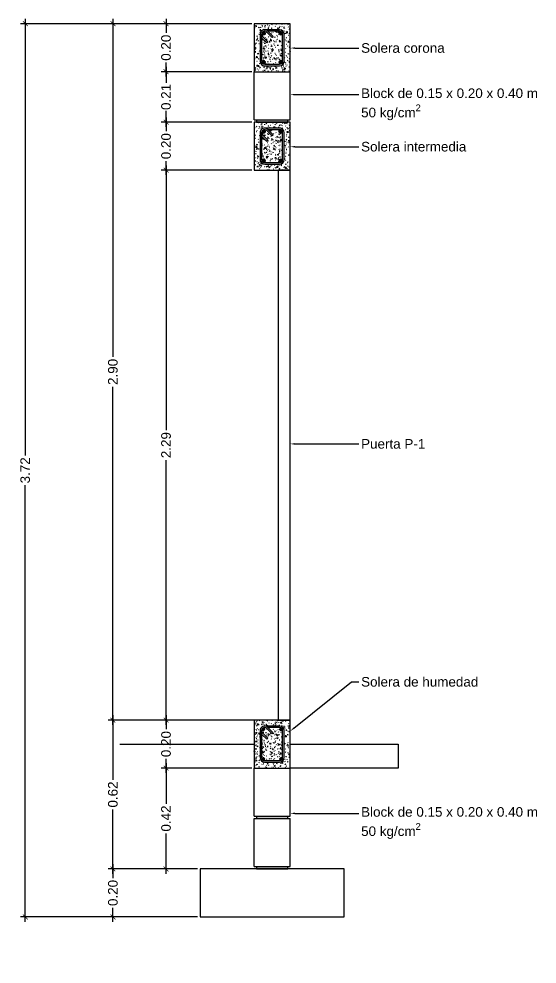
# Model space of a CAD drawing. Header units: metres. Extents: x 258817 to 259192, y 1878716 to 1878911.
# Drawn here: x 258912.446 to 258914.602, y 1878816.934 to 1878820.87 of the extents above; entities that cross this region are included whole.
import ezdxf
from ezdxf import colors
from ezdxf.entities.mleader import LeaderData, LeaderLine
from ezdxf.math import Vec2, Vec3

# ---------------------------------------------------------------- set-up
doc = ezdxf.new("R2010")
doc.units = ezdxf.units.M
doc.header["$MEASUREMENT"] = 0
doc.layers.add('0.1', color=1, linetype='Continuous', lineweight=9)
doc.layers.add('Vistas', color=7, linetype='Continuous')
doc.styles.get("Standard").update_dxf_attribs({"font": 'arial.ttf'})
doc.dimstyles.new('JPcotas20', dxfattribs={"dimtxt": 0.04, "dimasz": 0.02, "dimexe": 0.02, "dimexo": 0.01, "dimgap": 0.01, "dimtad": 0, "dimzin": 1, "dimdsep": 46, "dimtxsty": 'Standard', "dimblk": 'ARCHTICK', "dimcen": 2.5, "dimdle": 0.02, "dimclrd": 1, "dimclre": 1, "dimclrt": 2, "dimadec": 0, "dimazin": 0, "dimtfac": 1, "dimtmove": 1, "dimatfit": 2, "dimfxl": 1.25, "dimarcsym": 0})

# ---------------------------------------------------------------- blocks, each defined once
blk = doc.blocks.new('Solera Intermedia')
at = {"layer": 'Vistas'}
h = blk.add_hatch(dxfattribs=at)
h.set_pattern_fill('FP_1', color=256, scale=0.001, style=0, pattern_type=2)
h.set_pattern_definition([(49.99999999999999, (-27.03235714041512, 14.39042432792485), (0.03643649882390161, -0.003187713201625367), [0.00381, -0.04191]), (355, (-27.03235714041512, 14.39042432792485), (-0.007048450637260457, 0.03821172008185581), [0.003048, -0.033528]), (100.451, (-27.02932114040595, 14.39015832799487), (0.02938857289101913, 0.03502294419989923), [0.003238, -0.035618]), (46.184, (-27.03235714041512, 14.40058432798833), (0.05421605576489392, -0.008408366208599218), [0.005715, -0.062865]), (96.63599999999998, (-27.02783914041356, 14.39988332777284), (0.04748050142084204, 0.04948544265564791), [0.004856999999999998, -0.05342699999999998]), (351.184, (-27.03235714041512, 14.40058432798833), (0.04748105749519273, 0.04948459764551189), [0.004572000000000001, -0.050292]), (21, (-27.02727714041248, 14.39804432797246), (0.03032264590381153, -0.02045280194477181), [0.00381, -0.04191]), (326, (-27.02727714041248, 14.39804432797246), (0.01236069566969662, 0.0368378801040606), [0.003048, -0.033528]), (71.45100000000001, (-27.02475014040829, 14.39634032780305), (0.04268328529264974, 0.01638389433639848), [0.003238, -0.035618]), (37.50000000000001, (-27.03235714041512, 14.39042432792485), (0.0006180667407672544, 0.01691081956925676), [0.001676, -0.031445, 0.001676, -0.03236, -0.033655]), (37.50000000000001, (-27.03235714041512, 14.39042432792485), (0.0006180667407672544, 0.01691081956925676), [-0.06715800000000001, 0.001676, -0.031979]), (7.499999999999999, (-27.03235714041512, 14.39042432792485), (0.01336413812266817, 0.02003577892766457), [0.001676, -0.017729, 0.001676, -0.03068300000000001, -0.012827]), (7.499999999999999, (-27.03235714041512, 14.39042432792485), (0.01336413812266817, 0.02003577892766457), [-0.051765, 0.001676, -0.011151]), (327.5, (-27.04368614041596, 14.39042432792485), (0.02711815875975743, -0.001146058672403351), [0.001676, -0.011024, 0.001676, -0.037948, -0.05257800000000001]), (327.5, (-27.04368614041596, 14.39042432792485), (0.02711815875975743, -0.001146058672403351), [-0.052324, 0.001676, -0.050902]), (317.5, (-27.04876614041859, 14.39042432792485), (0.0296257896324425, 0.005085069680374332), [0.001676, -0.014834, 0.001676, -0.024638, -0.037338]), (317.5, (-27.04876614041859, 14.39042432792485), (0.0296257896324425, 0.005085069680374332), [-0.042824, 0.001676, -0.035662])])
h.paths.add_polyline_path([(-0.07500000001164153, 0), (0.07500000001164153, 0), (0.07500000001164153, 0.1999999999534339), (-0.07500000001164153, 0.1999999999534339), (-0.07500000001164153, 0.03911949717439711)])
h.paths.add_polyline_path([(-0.02196974388789386, 0.02499999990686774), (-0.0309500000148546, 0.02499999990686774), (-0.03588050280814059, 0.0256491128820926), (-0.04047500001615845, 0.02755221608094871), (-0.04442038419074379, 0.03057961585000157), (-0.04744778393069282, 0.03452500002458692), (-0.04935088698402978, 0.03911949717439711), (-0.04999999998835847, 0.04404999990947545), (-0.04999999998835847, 0.1559500000439584), (-0.04935088698402978, 0.1608805027790368), (-0.04744778393069282, 0.165474999928847), (-0.04442038419074379, 0.1694203841034323), (-0.04047500001615845, 0.1724477838724852), (-0.03588050280814059, 0.1743508868385106), (-0.0309500000148546, 0.1750000000465661), (0.03094999998575076, 0.1750000000465661), (0.03588050280814059, 0.1743508868385106), (0.04047499998705462, 0.1724477838724852), (0.04442038419074379, 0.1694203841034323), (0.04744778393069282, 0.165474999928847), (0.04935088698402978, 0.1608805027790368), (0.04999999998835847, 0.1559500000439584), (0.04999999998835847, 0.04404999990947545), (0.04935088698402978, 0.03911949717439711), (0.04744778393069282, 0.03452500002458692), (0.04442038419074379, 0.03057961585000157), (0.04047499998705462, 0.02755221608094871), (0.03588050280814059, 0.0256491128820926), (0.03094999998575076, 0.02499999990686774), (0.004971024492988363, 0.02499999990686774)])
h.paths.add_polyline_path([(-0.01747961580986157, 0.03135000006295741), (0.03094999998575076, 0.03135000006295741), (0.03423700187704526, 0.03178274189122021), (0.03729999999632128, 0.03305147727951407), (0.0399302561127115, 0.0350697438698262), (0.04194852261571214, 0.03769999998621643), (0.043217258004006, 0.0407629981637001), (0.04365000000689179, 0.04404999990947545), (0.04365000000689179, 0.1559500000439584), (0.043217258004006, 0.1592370017897338), (0.04194852261571214, 0.1622999999672174), (0.0399302561127115, 0.1649302560836077), (0.03729999999632128, 0.1669485226739198), (0.03423700187704526, 0.1682172580622137), (0.03094999998575076, 0.1686499998904765), (-0.01670923162600957, 0.1686499998904765), (0.004971024492988363, 0.1469697437714785), (0.0004808964149560779, 0.1424796157516539), (-0.02196974388789386, 0.1649302560836077), (-0.02460000000428408, 0.1669485226739198), (-0.0276629981235601, 0.1682172580622137), (-0.0309500000148546, 0.1686499998904765), (-0.03423700187704526, 0.1682172580622137), (-0.03729999999632128, 0.1669485226739198), (-0.0399302561127115, 0.1649302560836077), (-0.04194852261571214, 0.1622999999672174), (-0.043217258004006, 0.1592370017897338), (-0.04365000000689179, 0.1559500000439584), (-0.043217258004006, 0.1526629980653524), (-0.04194852261571214, 0.1495999998878688), (-0.0399302561127115, 0.1469697437714785), (-0.01747961580986157, 0.1245191034395248), (-0.02196974388789386, 0.1200289754197001), (-0.04365000000689179, 0.1417092315386981), (-0.04365000000689179, 0.04404999990947545), (-0.043217258004006, 0.0407629981637001), (-0.04194852261571214, 0.03769999998621643), (-0.0399302561127115, 0.0350697438698262), (-0.03729999999632128, 0.03305147727951407), (-0.03423700187704526, 0.03178274189122021), (-0.0309500000148546, 0.03135000006295741), (-0.02196974388789386, 0.03135000006295741)])
h = blk.add_hatch(color=256, dxfattribs=at)
edge = h.paths.add_edge_path()
edge.add_arc((-0.03656266006873921, 0.1615626600105315), 0.004762499999998909, 0, 360)
for points in [[(-0.03656266006873921, 0.156800159951672), (-0.03398785818717442, 0.1575561901554465), (-0.03223053770489059, 0.1595842461101711), (-0.03184863546630368, 0.1622404344379902), (-0.03296340274391696, 0.164681434398517), (-0.03522090878686868, 0.1661322452127934), (-0.03790441137971357, 0.1661322452127934), (-0.04016191742266528, 0.164681434398517), (-0.04127668470027857, 0.1622404344379902), (-0.04089478246169165, 0.1595842461101711), (-0.03913746197940782, 0.1575561901554465)], [(0.03724043449619785, 0.1568486355245113), (0.03968143431120552, 0.1579634028021246), (0.0411322453583125, 0.1602209086995572), (0.0411322453583125, 0.1629044113215059), (0.03968143431120552, 0.1651619174517691), (0.03724043449619785, 0.1662766847293824), (0.03458424608106725, 0.165894782403484), (0.0325561901263427, 0.1641374619212002), (0.03180016006808728, 0.1615626600105315), (0.0325561901263427, 0.1589878580998629), (0.03458424608106725, 0.1572305376175791)], [(-0.03656266006873921, 0.03367483988404274), (-0.03398785818717442, 0.03443086985498667), (-0.03223053770489059, 0.03645892580971122), (-0.03184863546630368, 0.03911511437036097), (-0.03296340274391696, 0.04155611409805715), (-0.03522090878686868, 0.04300692514516413), (-0.03790441137971357, 0.04300692514516413), (-0.04016191742266528, 0.04155611409805715), (-0.04127668470027857, 0.03911511437036097), (-0.04089478246169165, 0.03645892580971122), (-0.03913746197940782, 0.03443086985498667)], [(0.03588488567038439, 0.03372331522405148), (0.03854107408551499, 0.03410521754994988), (0.04056913001113571, 0.03586253803223372), (0.04132516006939113, 0.03843733994290233), (0.04056913001113571, 0.04101214185357094), (0.03854107408551499, 0.04276946233585477), (0.03588488567038439, 0.04315136442892253), (0.03344388582627289, 0.04203659715130925), (0.03199307477916591, 0.03977909125387669), (0.03199307477916591, 0.03709558863192797), (0.03344388582627289, 0.03483808250166476)]]:
    blk.add_hatch(color=256, dxfattribs=at).paths.add_polyline_path(points)
h = blk.add_hatch(color=256, dxfattribs=at)
edge = h.paths.add_edge_path()
edge.add_arc((0.03656266006873921, 0.1615626600105315), 0.004762500000000728, 0, 360)
h = blk.add_hatch(color=256, dxfattribs=at)
edge = h.paths.add_edge_path()
edge.add_arc((-0.03656266006873921, 0.03843733994290233), 0.004762499999998909, 0, 360)
h = blk.add_hatch(color=256, dxfattribs=at)
edge = h.paths.add_edge_path()
edge.add_arc((0.03656266006873921, 0.03843733994290233), 0.004762499999998909, 0, 360)
for p, q in [((0.07500000001164153, 0.1999999999534339), (-0.07500000001164153, 0.1999999999534339)), ((-0.07500000001164153, 0.1999999999534339), (-0.07500000001164153, 0)), ((0.07500000001164153, 0), (0.07500000001164153, 0.1999999999534339)), ((-0.04016191742266528, 0.164681434398517), (-0.04127668470027857, 0.1622404344379902)), ((-0.04127668470027857, 0.1622404344379902), (-0.04089478246169165, 0.1595842461101711)), ((-0.04089478246169165, 0.1595842461101711), (-0.03913746197940782, 0.1575561901554465)), ((-0.03790441137971357, 0.1661322452127934), (-0.04016191742266528, 0.164681434398517)), ((-0.03913746197940782, 0.1575561901554465), (-0.03656266006873921, 0.156800159951672)), ((-0.03522090878686868, 0.1661322452127934), (-0.03790441137971357, 0.1661322452127934)), ((-0.03656266006873921, 0.156800159951672), (-0.03398785818717442, 0.1575561901554465)), ((-0.03296340274391696, 0.164681434398517), (-0.03522090878686868, 0.1661322452127934)), ((-0.03398785818717442, 0.1575561901554465), (-0.03223053770489059, 0.1595842461101711)), ((-0.03184863546630368, 0.1622404344379902), (-0.03296340274391696, 0.164681434398517)), ((-0.03223053770489059, 0.1595842461101711), (-0.03184863546630368, 0.1622404344379902)), ((0.03094999998575076, 0.1750000000465661), (-0.0309500000148546, 0.1750000000465661)), ((0.0004808964149560779, 0.1424796157516539), (-0.02196974388789386, 0.1649302560836077)), ((0.004971024492988363, 0.1469697437714785), (-0.01747961580986157, 0.1694203841034323)), ((0.03094999998575076, 0.1686499998904765), (-0.01670923162600957, 0.1686499998904765)), ((0.0325561901263427, 0.1641374619212002), (0.03180016006808728, 0.1615626600105315)), ((0.03180016006808728, 0.1615626600105315), (0.0325561901263427, 0.1589878580998629)), ((0.03458424608106725, 0.165894782403484), (0.0325561901263427, 0.1641374619212002)), ((0.0325561901263427, 0.1589878580998629), (0.03458424608106725, 0.1572305376175791)), ((0.03724043449619785, 0.1662766847293824), (0.03458424608106725, 0.165894782403484)), ((0.03968143431120552, 0.1651619174517691), (0.03724043449619785, 0.1662766847293824)), ((0.03724043449619785, 0.1568486355245113), (0.03968143431120552, 0.1579634028021246)), ((0.0411322453583125, 0.1629044113215059), (0.03968143431120552, 0.1651619174517691)), ((0.03968143431120552, 0.1579634028021246), (0.0411322453583125, 0.1602209086995572)), ((0.0411322453583125, 0.1602209086995572), (0.0411322453583125, 0.1629044113215059)), ((-0.04999999998835847, 0.1559500000439584), (-0.04999999998835847, 0.04404999990947545)), ((-0.04365000000689179, 0.1559500000439584), (-0.04365000000689179, 0.04404999990947545)), ((-0.04365000000689179, 0.1417092315386981), (-0.02196974388789386, 0.1200289754197001)), ((-0.0399302561127115, 0.1469697437714785), (-0.01747961580986157, 0.1245191034395248)), ((-0.02196974388789386, 0.1200289754197001), (-0.01747961580986157, 0.1245191034395248)), ((0.004971024492988363, 0.1469697437714785), (0.0004808964149560779, 0.1424796157516539)), ((0.03458424608106725, 0.1572305376175791), (0.03724043449619785, 0.1568486355245113)), ((0.04365000000689179, 0.04404999990947545), (0.04365000000689179, 0.1559500000439584)), ((0.04999999998835847, 0.04404999990947545), (0.04999999998835847, 0.1559500000439584)), ((-0.04016191742266528, 0.04155611409805715), (-0.04127668470027857, 0.03911511437036097)), ((-0.03790441137971357, 0.04300692514516413), (-0.04016191742266528, 0.04155611409805715)), ((-0.03522090878686868, 0.04300692514516413), (-0.03790441137971357, 0.04300692514516413)), ((-0.03296340274391696, 0.04155611409805715), (-0.03522090878686868, 0.04300692514516413)), ((-0.03184863546630368, 0.03911511437036097), (-0.03296340274391696, 0.04155611409805715)), ((0.03344388582627289, 0.04203659715130925), (0.03199307477916591, 0.03977909125387669)), ((0.03199307477916591, 0.03977909125387669), (0.03199307477916591, 0.03709558863192797)), ((0.03588488567038439, 0.04315136442892253), (0.03344388582627289, 0.04203659715130925)), ((0.03854107408551499, 0.04276946233585477), (0.03588488567038439, 0.04315136442892253)), ((0.04056913001113571, 0.04101214185357094), (0.03854107408551499, 0.04276946233585477)), ((0.04132516006939113, 0.03843733994290233), (0.04056913001113571, 0.04101214185357094)), ((-0.07500000001164153, 0), (0.07500000001164153, 0)), ((-0.04127668470027857, 0.03911511437036097), (-0.04089478246169165, 0.03645892580971122)), ((-0.04089478246169165, 0.03645892580971122), (-0.03913746197940782, 0.03443086985498667)), ((-0.03913746197940782, 0.03443086985498667), (-0.03656266006873921, 0.03367483988404274)), ((-0.03656266006873921, 0.03367483988404274), (-0.03398785818717442, 0.03443086985498667)), ((-0.03398785818717442, 0.03443086985498667), (-0.03223053770489059, 0.03645892580971122)), ((-0.03223053770489059, 0.03645892580971122), (-0.03184863546630368, 0.03911511437036097)), ((-0.0309500000148546, 0.03135000006295741), (0.03094999998575076, 0.03135000006295741)), ((-0.0309500000148546, 0.02499999990686774), (0.03094999998575076, 0.02499999990686774)), ((0.03199307477916591, 0.03709558863192797), (0.03344388582627289, 0.03483808250166476)), ((0.03344388582627289, 0.03483808250166476), (0.03588488567038439, 0.03372331522405148)), ((0.03588488567038439, 0.03372331522405148), (0.03854107408551499, 0.03410521754994988)), ((0.03854107408551499, 0.03410521754994988), (0.04056913001113571, 0.03586253803223372)), ((0.04056913001113571, 0.03586253803223372), (0.04132516006939113, 0.03843733994290233))]:
    blk.add_line(p, q, dxfattribs=at)
for centre, radius in [((-0.03656266006873921, 0.1615626600105315), 0.004762499999998909), ((0.03656266006873921, 0.1615626600105315), 0.004762500000000728), ((-0.03656266006873921, 0.03843733994290233), 0.004762499999998909), ((0.03656266006873921, 0.03843733994290233), 0.004762499999998909)]:
    blk.add_circle(centre, radius, dxfattribs=at)
for centre, radius, start, end in [((-0.0309500000148546, 0.1559500000439584), 0.01904999999999974, 44.99999528352232, 180), ((-0.0309500000148546, 0.1559500000439584), 0.01269999999999854, 44.99999528352232, 180), ((0.03094999998575076, 0.1559500000439584), 0.01904999999999927, 0, 90), ((0.03094999998575076, 0.1559500000439584), 0.01270000000000437, 0, 90), ((-0.0309500000148546, 0.1559500000439584), 0.01270000000000073, 180, 224.9999952835223), ((-0.0309500000148546, 0.04404999990947545), 0.01905000000000109, 180, 270), ((-0.0309500000148546, 0.04404999990947545), 0.012699999999998, 180, 270), ((0.03094999998575076, 0.04404999990947545), 0.01269999999999618, 270, 0), ((0.03094999998575076, 0.04404999990947545), 0.01904999999999927, 270, 0)]:
    blk.add_arc(centre, radius, start, end, dxfattribs=at)
blk = doc.blocks.new('Solera corona')
at = {"layer": 'Vistas'}
h = blk.add_hatch(dxfattribs=at)
h.set_pattern_fill('FP_1', color=256, scale=0.001, style=0, pattern_type=2)
h.set_pattern_definition([(49.99999999999999, (-27.49235714042152, 14.39042432792485), (0.03643649882390161, -0.003187713201625367), [0.00381, -0.04191]), (355, (-27.49235714042152, 14.39042432792485), (-0.007048450637260457, 0.03821172008185581), [0.003048, -0.033528]), (100.451, (-27.48932114041236, 14.39015832799487), (0.02938857289101913, 0.03502294419989923), [0.003238, -0.035618]), (46.184, (-27.49235714042152, 14.40058432798833), (0.05421605576489392, -0.008408366208599218), [0.005715, -0.062865]), (96.63599999999998, (-27.48783914041996, 14.39988332777284), (0.04748050142084204, 0.04948544265564791), [0.004856999999999996, -0.05342699999999997]), (351.184, (-27.49235714042152, 14.40058432798833), (0.04748105749519273, 0.04948459764551189), [0.004572000000000001, -0.050292]), (21, (-27.48727714041888, 14.39804432797246), (0.03032264590381153, -0.02045280194477181), [0.00381, -0.04191]), (326, (-27.48727714041888, 14.39804432797246), (0.01236069566969662, 0.0368378801040606), [0.003048, -0.033528]), (71.45100000000001, (-27.48475014041469, 14.39634032780305), (0.04268328529264974, 0.01638389433639848), [0.003238, -0.035618]), (37.50000000000001, (-27.49235714042152, 14.39042432792485), (0.0006180667407672544, 0.01691081956925676), [0.001676, -0.031445, 0.001676, -0.03236, -0.033655]), (37.50000000000001, (-27.49235714042152, 14.39042432792485), (0.0006180667407672544, 0.01691081956925676), [-0.06715800000000001, 0.001676, -0.031979]), (7.499999999999999, (-27.49235714042152, 14.39042432792485), (0.01336413812266817, 0.02003577892766457), [0.001676, -0.017729, 0.001676, -0.03068300000000001, -0.012827]), (7.499999999999999, (-27.49235714042152, 14.39042432792485), (0.01336413812266817, 0.02003577892766457), [-0.051765, 0.001676, -0.011151]), (327.5, (-27.50368614042236, 14.39042432792485), (0.02711815875975743, -0.001146058672403351), [0.001676, -0.011024, 0.001676, -0.037948, -0.05257800000000001]), (327.5, (-27.50368614042236, 14.39042432792485), (0.02711815875975743, -0.001146058672403351), [-0.052324, 0.001676, -0.050902]), (317.5, (-27.508766140425, 14.39042432792485), (0.0296257896324425, 0.005085069680374332), [0.001676, -0.014834, 0.001676, -0.024638, -0.037338]), (317.5, (-27.508766140425, 14.39042432792485), (0.0296257896324425, 0.005085069680374332), [-0.042824, 0.001676, -0.035662])])
h.paths.add_polyline_path([(-0.07499999999708962, 0), (0.07499999999708962, 0), (0.07499999999708962, 0.1999999999534339), (-0.07499999999708962, 0.1999999999534339), (-0.07499999999708962, 0.03911949717439711)])
h.paths.add_polyline_path([(0.03095000000030268, 0.02499999990686774), (-0.03095000000030268, 0.02499999990686774), (-0.03588050282269251, 0.0256491128820926), (-0.04047500000160653, 0.02755221608094871), (-0.04442038417619187, 0.03057961585000157), (-0.04744778394524474, 0.03452500002458692), (-0.0493508869985817, 0.03911949717439711), (-0.05000000000291038, 0.04404999990947545), (-0.05000000000291038, 0.1559500000439584), (-0.0493508869985817, 0.1608805027790368), (-0.04744778394524474, 0.165474999928847), (-0.04442038417619187, 0.1694203841034323), (-0.04047500000160653, 0.1724477838724852), (-0.03588050282269251, 0.1743508868385106), (-0.03095000000030268, 0.1750000000465661), (0.03095000000030268, 0.1750000000465661), (0.03588050279358868, 0.1743508868385106), (0.04047500000160653, 0.1724477838724852), (0.04442038417619187, 0.1694203841034323), (0.04744778394524474, 0.165474999928847), (0.04935088696947787, 0.1608805027790368), (0.05000000000291038, 0.1559500000439584), (0.05000000000291038, 0.04404999990947545), (0.04935088696947787, 0.03911949717439711), (0.04744778394524474, 0.03452500002458692), (0.04442038417619187, 0.03057961585000157), (0.04047500000160653, 0.02755221608094871), (0.03588050279358868, 0.0256491128820926), (0.03423700186249334, 0.02543274196796119)])
h.paths.add_polyline_path([(0.009572017312166281, 0.03135000006295741), (0.03095000000030268, 0.03135000006295741), (0.03423700186249334, 0.03178274189122021), (0.03729999998176936, 0.03305147727951407), (0.03993025609815959, 0.0350697438698262), (0.04194852263026405, 0.03769999998621643), (0.04321725798945408, 0.0407629981637001), (0.04364999999233987, 0.04404999990947545), (0.04364999999233987, 0.1559500000439584), (0.04321725798945408, 0.1592370017897338), (0.04194852263026405, 0.1622999999672174), (0.03993025609815959, 0.1649302560836077), (0.03729999998176936, 0.1669485226739198), (0.03423700186249334, 0.1682172580622137), (0.03095000000030268, 0.1686499998904765), (-0.01670923164056148, 0.1686499998904765), (0.004971024478436448, 0.1469697437714785), (0.0004808964295079932, 0.1424796157516539), (-0.02196974387334194, 0.1649302560836077), (-0.024600000018836, 0.1669485226739198), (-0.02766299813811202, 0.1682172580622137), (-0.03095000000030268, 0.1686499998904765), (-0.03423700189159717, 0.1682172580622137), (-0.03730000001087319, 0.1669485226739198), (-0.03993025612726342, 0.1649302560836077), (-0.04194852263026405, 0.1622999999672174), (-0.04321725798945408, 0.1592370017897338), (-0.0436500000214437, 0.1559500000439584), (-0.04321725798945408, 0.1526629980653524), (-0.04194852263026405, 0.1495999998878688), (-0.03993025612726342, 0.1469697437714785), (-0.01747961582441349, 0.1245191034395248), (-0.02196974387334194, 0.1200289754197001), (-0.0436500000214437, 0.1417092315386981), (-0.0436500000214437, 0.04404999990947545), (-0.04321725798945408, 0.0407629981637001), (-0.04194852263026405, 0.03769999998621643), (-0.03993025612726342, 0.0350697438698262), (-0.03730000001087319, 0.03305147727951407), (-0.03423700189159717, 0.03178274189122021), (-0.03095000000030268, 0.03135000006295741), (0.004971024478436448, 0.03135000006295741)])
h = blk.add_hatch(color=256, dxfattribs=at)
edge = h.paths.add_edge_path()
edge.add_arc((-0.03544012807833496, 0.160440128063783), 0.006350000000000364, 0, 360)
for points in [[(-0.03544012807833496, 0.154090128140524), (-0.03226512805849779, 0.154940866632387), (-0.02994086676335428, 0.1572651281021535), (-0.02909012806776445, 0.160440128063783), (-0.02994086676335428, 0.1636151280254126), (-0.03226512805849779, 0.1659393892623484), (-0.03544012807833496, 0.1667901279870421), (-0.03861512806906831, 0.1659393892623484), (-0.04093938939331565, 0.1636151280254126), (-0.04179012805980165, 0.160440128063783), (-0.04093938939331565, 0.1572651281021535), (-0.03861512806906831, 0.154940866632387)], [(0.03544012804923113, 0.154090128140524), (0.03861512803996447, 0.154940866632387), (0.04093938936421182, 0.1572651281021535), (0.04179012805980165, 0.160440128063783), (0.04093938936421182, 0.1636151280254126), (0.03861512803996447, 0.1659393892623484), (0.03544012804923113, 0.1667901279870421), (0.03226512805849779, 0.1659393892623484), (0.02994086673425045, 0.1636151280254126), (0.02909012803866062, 0.160440128063783), (0.02994086673425045, 0.1572651281021535), (0.03226512805849779, 0.154940866632387)], [(-0.03544012807833496, 0.0332098719663918), (-0.03226512805849779, 0.03406061069108546), (-0.02994086676335428, 0.03638487192802131), (-0.02909012806776445, 0.03955987188965082), (-0.02994086676335428, 0.04273487185128033), (-0.03226512805849779, 0.04505913332104683), (-0.03544012807833496, 0.04590987181290984), (-0.03861512806906831, 0.04505913332104683), (-0.04093938939331565, 0.04273487185128033), (-0.04179012805980165, 0.03955987188965082), (-0.04093938939331565, 0.03638487192802131), (-0.03861512806906831, 0.03406061069108546)], [(0.03544012804923113, 0.0332098719663918), (0.03861512803996447, 0.03406061069108546), (0.04093938936421182, 0.03638487192802131), (0.04179012805980165, 0.03955987188965082), (0.04093938936421182, 0.04273487185128033), (0.03861512803996447, 0.04505913332104683), (0.03544012804923113, 0.04590987181290984), (0.03226512805849779, 0.04505913332104683), (0.02994086673425045, 0.04273487185128033), (0.02909012803866062, 0.03955987188965082), (0.02994086673425045, 0.03638487192802131), (0.03226512805849779, 0.03406061069108546)]]:
    blk.add_hatch(color=256, dxfattribs=at).paths.add_polyline_path(points)
h = blk.add_hatch(color=256, dxfattribs=at)
edge = h.paths.add_edge_path()
edge.add_arc((0.03544012804923113, 0.160440128063783), 0.006350000000000364, 0, 360)
h = blk.add_hatch(color=256, dxfattribs=at)
edge = h.paths.add_edge_path()
edge.add_arc((-0.03544012807833496, 0.03955987188965082), 0.006350000000000364, 0, 360)
h = blk.add_hatch(color=256, dxfattribs=at)
edge = h.paths.add_edge_path()
edge.add_arc((0.03544012804923113, 0.03955987188965082), 0.006350000000000364, 0, 360)
for p, q in [((0.07499999999708962, 0.1999999999534339), (-0.07499999999708962, 0.1999999999534339)), ((-0.07499999999708962, 0.1999999999534339), (-0.07499999999708962, 0)), ((0.07499999999708962, 0), (0.07499999999708962, 0.1999999999534339)), ((-0.04093938939331565, 0.1636151280254126), (-0.04179012805980165, 0.160440128063783)), ((-0.04179012805980165, 0.160440128063783), (-0.04093938939331565, 0.1572651281021535)), ((-0.03861512806906831, 0.1659393892623484), (-0.04093938939331565, 0.1636151280254126)), ((-0.03544012807833496, 0.1667901279870421), (-0.03861512806906831, 0.1659393892623484)), ((-0.03226512805849779, 0.1659393892623484), (-0.03544012807833496, 0.1667901279870421)), ((-0.02994086676335428, 0.1636151280254126), (-0.03226512805849779, 0.1659393892623484)), ((0.03095000000030268, 0.1750000000465661), (-0.03095000000030268, 0.1750000000465661)), ((-0.02909012806776445, 0.160440128063783), (-0.02994086676335428, 0.1636151280254126)), ((-0.02994086676335428, 0.1572651281021535), (-0.02909012806776445, 0.160440128063783)), ((0.0004808964295079932, 0.1424796157516539), (-0.02196974387334194, 0.1649302560836077)), ((0.004971024478436448, 0.1469697437714785), (-0.01747961582441349, 0.1694203841034323)), ((0.03095000000030268, 0.1686499998904765), (-0.01670923164056148, 0.1686499998904765)), ((0.02994086673425045, 0.1636151280254126), (0.02909012803866062, 0.160440128063783)), ((0.02909012803866062, 0.160440128063783), (0.02994086673425045, 0.1572651281021535)), ((0.03226512805849779, 0.1659393892623484), (0.02994086673425045, 0.1636151280254126)), ((0.03544012804923113, 0.1667901279870421), (0.03226512805849779, 0.1659393892623484)), ((0.03861512803996447, 0.1659393892623484), (0.03544012804923113, 0.1667901279870421)), ((0.04093938936421182, 0.1636151280254126), (0.03861512803996447, 0.1659393892623484)), ((0.04179012805980165, 0.160440128063783), (0.04093938936421182, 0.1636151280254126)), ((0.04093938936421182, 0.1572651281021535), (0.04179012805980165, 0.160440128063783)), ((-0.05000000000291038, 0.1559500000439584), (-0.05000000000291038, 0.04404999990947545)), ((-0.0436500000214437, 0.1559500000439584), (-0.0436500000214437, 0.04404999990947545)), ((-0.0436500000214437, 0.1417092315386981), (-0.02196974387334194, 0.1200289754197001)), ((-0.04093938939331565, 0.1572651281021535), (-0.03861512806906831, 0.154940866632387)), ((-0.03993025612726342, 0.1469697437714785), (-0.01747961582441349, 0.1245191034395248)), ((-0.03861512806906831, 0.154940866632387), (-0.03544012807833496, 0.154090128140524)), ((-0.03544012807833496, 0.154090128140524), (-0.03226512805849779, 0.154940866632387)), ((-0.03226512805849779, 0.154940866632387), (-0.02994086676335428, 0.1572651281021535)), ((-0.02196974387334194, 0.1200289754197001), (-0.01747961582441349, 0.1245191034395248)), ((0.004971024478436448, 0.1469697437714785), (0.0004808964295079932, 0.1424796157516539)), ((0.02994086673425045, 0.1572651281021535), (0.03226512805849779, 0.154940866632387)), ((0.03226512805849779, 0.154940866632387), (0.03544012804923113, 0.154090128140524)), ((0.03544012804923113, 0.154090128140524), (0.03861512803996447, 0.154940866632387)), ((0.03861512803996447, 0.154940866632387), (0.04093938936421182, 0.1572651281021535)), ((0.04364999999233987, 0.04404999990947545), (0.04364999999233987, 0.1559500000439584)), ((0.05000000000291038, 0.04404999990947545), (0.05000000000291038, 0.1559500000439584)), ((-0.04093938939331565, 0.04273487185128033), (-0.04179012805980165, 0.03955987188965082)), ((-0.04179012805980165, 0.03955987188965082), (-0.04093938939331565, 0.03638487192802131)), ((-0.03861512806906831, 0.04505913332104683), (-0.04093938939331565, 0.04273487185128033)), ((-0.03544012807833496, 0.04590987181290984), (-0.03861512806906831, 0.04505913332104683)), ((-0.03226512805849779, 0.04505913332104683), (-0.03544012807833496, 0.04590987181290984)), ((-0.02994086676335428, 0.04273487185128033), (-0.03226512805849779, 0.04505913332104683)), ((-0.02909012806776445, 0.03955987188965082), (-0.02994086676335428, 0.04273487185128033)), ((-0.02994086676335428, 0.03638487192802131), (-0.02909012806776445, 0.03955987188965082)), ((0.02994086673425045, 0.04273487185128033), (0.02909012803866062, 0.03955987188965082)), ((0.02909012803866062, 0.03955987188965082), (0.02994086673425045, 0.03638487192802131)), ((0.03226512805849779, 0.04505913332104683), (0.02994086673425045, 0.04273487185128033)), ((0.03544012804923113, 0.04590987181290984), (0.03226512805849779, 0.04505913332104683)), ((0.03861512803996447, 0.04505913332104683), (0.03544012804923113, 0.04590987181290984)), ((0.04093938936421182, 0.04273487185128033), (0.03861512803996447, 0.04505913332104683)), ((0.04179012805980165, 0.03955987188965082), (0.04093938936421182, 0.04273487185128033)), ((0.04093938936421182, 0.03638487192802131), (0.04179012805980165, 0.03955987188965082)), ((-0.07499999999708962, 0), (0.07499999999708962, 0)), ((-0.04093938939331565, 0.03638487192802131), (-0.03861512806906831, 0.03406061069108546)), ((-0.03861512806906831, 0.03406061069108546), (-0.03544012807833496, 0.0332098719663918)), ((-0.03544012807833496, 0.0332098719663918), (-0.03226512805849779, 0.03406061069108546)), ((-0.03226512805849779, 0.03406061069108546), (-0.02994086676335428, 0.03638487192802131)), ((-0.03095000000030268, 0.03135000006295741), (0.03095000000030268, 0.03135000006295741)), ((-0.03095000000030268, 0.02499999990686774), (0.03095000000030268, 0.02499999990686774)), ((0.02994086673425045, 0.03638487192802131), (0.03226512805849779, 0.03406061069108546)), ((0.03226512805849779, 0.03406061069108546), (0.03544012804923113, 0.0332098719663918)), ((0.03544012804923113, 0.0332098719663918), (0.03861512803996447, 0.03406061069108546)), ((0.03861512803996447, 0.03406061069108546), (0.04093938936421182, 0.03638487192802131))]:
    blk.add_line(p, q, dxfattribs=at)
for centre in [(-0.03544012807833496, 0.160440128063783), (0.03544012804923113, 0.160440128063783), (-0.03544012807833496, 0.03955987188965082), (0.03544012804923113, 0.03955987188965082)]:
    blk.add_circle(centre, 0.006350000000000364, dxfattribs=at)
for centre, radius, start, end in [((-0.03095000000030268, 0.1559500000439584), 0.01904999999999974, 44.99999528352232, 180), ((-0.03095000000030268, 0.1559500000439584), 0.01269999999999854, 44.99999528352232, 180), ((0.03095000000030268, 0.1559500000439584), 0.01905000000000109, 0, 90), ((0.03095000000030268, 0.1559500000439584), 0.01270000000000255, 0, 90), ((-0.03095000000030268, 0.1559500000439584), 0.01270000000000073, 180, 224.9999952835223), ((-0.03095000000030268, 0.04404999990947545), 0.01904999999999927, 180, 270), ((-0.03095000000030268, 0.04404999990947545), 0.01269999999999618, 180, 270), ((0.03095000000030268, 0.04404999990947545), 0.01269999999999618, 270, 0), ((0.03095000000030268, 0.04404999990947545), 0.01905000000000109, 270, 0)]:
    blk.add_arc(centre, radius, start, end, dxfattribs=at)
blk = doc.blocks.new('Bloque')
h = blk.add_hatch(color=256)
h.dxf.hatch_style = 1
h.paths.add_polyline_path([(-0.06500000000000128, 0.009999999999999787), (-0.06500000000000127, 8.673617379884035e-19), (0.06499999999999773, 0), (0.06499999999999773, 0.009999999999999787)])
for p, q in [((-0.07500000000000284, 0.009999999999999787), (-0.07500000000000284, 0.21)), ((-0.07500000000000284, 0.21), (0.07499999999999574, 0.21)), ((0.07499999999999929, 0.009999999999999787), (0.07499999999999574, 0.21)), ((-0.07500000000000284, 0.009999999999999787), (-0.06500000000000128, 0.009999999999999787)), ((-0.06500000000000128, 0.009999999999999787), (-0.06500000000000128, 0)), ((-0.06500000000000128, 0.009999999999999787), (0.06499999999999773, 0.009999999999999787)), ((-0.06500000000000128, 0), (0.06499999999999773, 0)), ((0.06499999999999773, 0), (0.06499999999999773, 0.009999999999999787)), ((0.06499999999999773, 0.009999999999999787), (0.07499999999999929, 0.009999999999999787))]:
    blk.add_line(p, q)
blk = doc.blocks.new('_ArchTick')
at = {"color": 0, "linetype": 'ByBlock', "const_width": 0.15}
blk.add_lwpolyline([(-0.5, -0.5), (0.5, 0.5)], dxfattribs=at)
blk = doc.blocks.new('*D639')
at = {"layer": 'Defpoints', "color": 0, "transparency": 16777216}
for p in [(258912.8368081617, 1878817.329971367), (258913.1995859516, 1878817.329971367), (258913.1995859516, 1878817.129971367)]:
    blk.add_point(p, dxfattribs=at)
at = {"layer": 'Vistas', "color": 1, "lineweight": -2, "transparency": 16777216}
for p, q in [((258912.8368081617, 1878817.349971368), (258912.8368081617, 1878817.291854041)), ((258913.1895859516, 1878817.329971367), (258912.8168081617, 1878817.329971367)), ((258912.8368081617, 1878817.109971367), (258912.8368081617, 1878817.168088693)), ((258913.1895859516, 1878817.129971367), (258912.8168081617, 1878817.129971367))]:
    blk.add_line(p, q, dxfattribs=at)
at = {"layer": 'Vistas', "color": 1, "lineweight": -2, "transparency": 16777216, "xscale": 0.02, "yscale": 0.02, "zscale": 0.02}
for p, rotation in [((258912.8368081617, 1878817.329971367), 90), ((258912.8368081617, 1878817.129971367), 270)]:
    blk.add_blockref('_ArchTick', p, dxfattribs=dict(at, rotation=rotation))
at = {"layer": 'Vistas', "color": 2, "transparency": 16777216, "insert": (258912.8368081622, 1878817.229971367), "char_height": 0.04, "attachment_point": 5, "rotation": 90}
blk.add_mtext('0.20', dxfattribs=at)
blk = doc.blocks.new('*D640')
at = {"layer": 'Defpoints', "color": 0, "transparency": 16777216}
for p in [(258912.4718766148, 1878820.849971368), (258913.4245859517, 1878820.849971368), (258913.1995859516, 1878817.129971367)]:
    blk.add_point(p, dxfattribs=at)
at = {"layer": 'Vistas', "color": 1, "lineweight": -2, "transparency": 16777216}
for p, q in [((258913.4145859517, 1878820.849971368), (258912.4518766148, 1878820.849971368)), ((258912.4718766148, 1878820.869971368), (258912.4718766148, 1878819.051703973)), ((258912.4718766148, 1878817.109971367), (258912.4718766148, 1878818.928238762)), ((258913.1895859516, 1878817.129971367), (258912.4518766148, 1878817.129971367))]:
    blk.add_line(p, q, dxfattribs=at)
at = {"layer": 'Vistas', "color": 1, "lineweight": -2, "transparency": 16777216, "xscale": 0.02, "yscale": 0.02, "zscale": 0.02}
for p, rotation in [((258912.4718766148, 1878820.849971368), 90), ((258912.4718766148, 1878817.129971367), 270)]:
    blk.add_blockref('_ArchTick', p, dxfattribs=dict(at, rotation=rotation))
at = {"layer": 'Vistas', "color": 2, "transparency": 16777216, "insert": (258912.4718766153, 1878818.989971367), "char_height": 0.04, "attachment_point": 5, "rotation": 90}
blk.add_mtext('3.72', dxfattribs=at)
blk = doc.blocks.new('*D664')
at = {"layer": 'Defpoints', "color": 0, "transparency": 16777216}
for p in [(258912.8368081617, 1878817.949971368), (258913.1995859516, 1878817.949971368), (258913.1995859516, 1878817.329971367)]:
    blk.add_point(p, dxfattribs=at)
at = {"layer": 'Vistas', "color": 1, "lineweight": -2, "transparency": 16777216}
for p, q in [((258913.1895859516, 1878817.949971368), (258912.8168081617, 1878817.949971368)), ((258912.8368081617, 1878817.969971368), (258912.8368081617, 1878817.701717616)), ((258912.8368081617, 1878817.309971367), (258912.8368081617, 1878817.578225119)), ((258913.1895859516, 1878817.329971367), (258912.8168081617, 1878817.329971367))]:
    blk.add_line(p, q, dxfattribs=at)
at = {"layer": 'Vistas', "color": 1, "lineweight": -2, "transparency": 16777216, "xscale": 0.02, "yscale": 0.02, "zscale": 0.02}
for p, rotation in [((258912.8368081617, 1878817.949971368), 90), ((258912.8368081617, 1878817.329971367), 270)]:
    blk.add_blockref('_ArchTick', p, dxfattribs=dict(at, rotation=rotation))
at = {"layer": 'Vistas', "color": 2, "transparency": 16777216, "insert": (258912.8368081622, 1878817.639971367), "char_height": 0.04, "attachment_point": 5, "rotation": 90}
blk.add_mtext('0.62', dxfattribs=at)
blk = doc.blocks.new('*D641')
at = {"layer": 'Defpoints', "color": 0, "transparency": 16777216}
for p in [(258912.8368081627, 1878820.849971367), (258913.4245859517, 1878820.849971367), (258913.1995859516, 1878817.949971368)]:
    blk.add_point(p, dxfattribs=at)
at = {"layer": 'Vistas', "color": 1, "lineweight": -2, "transparency": 16777216}
for p, q in [((258913.4145859517, 1878820.849971367), (258912.8168081627, 1878820.849971367)), ((258912.8368081627, 1878820.869971367), (258912.8368081627, 1878819.462195105)), ((258912.8368081627, 1878817.929971368), (258912.8368081627, 1878819.337747629)), ((258913.1895859516, 1878817.949971368), (258912.8168081627, 1878817.949971368))]:
    blk.add_line(p, q, dxfattribs=at)
at = {"layer": 'Vistas', "color": 1, "lineweight": -2, "transparency": 16777216, "xscale": 0.02, "yscale": 0.02, "zscale": 0.02}
for p, rotation in [((258912.8368081627, 1878820.849971367), 90), ((258912.8368081627, 1878817.949971368), 270)]:
    blk.add_blockref('_ArchTick', p, dxfattribs=dict(at, rotation=rotation))
at = {"layer": 'Vistas', "color": 2, "transparency": 16777216, "insert": (258912.8368081631, 1878819.399971367), "char_height": 0.04, "attachment_point": 5, "rotation": 90}
blk.add_mtext('2.90', dxfattribs=at)
blk = doc.blocks.new('*D665')
at = {"layer": 'Defpoints', "color": 0, "transparency": 16777216}
for p in [(258913.0580637715, 1878817.749971367), (258913.4245859516, 1878817.749971367), (258913.1995859516, 1878817.329971368)]:
    blk.add_point(p, dxfattribs=at)
at = {"layer": 'Vistas', "color": 1, "lineweight": -2, "transparency": 16777216}
for p, q in [((258913.4145859516, 1878817.749971367), (258913.0380637715, 1878817.749971367)), ((258913.0580637715, 1878817.769971367), (258913.0580637715, 1878817.601717616)), ((258913.0580637715, 1878817.309971368), (258913.0580637715, 1878817.47822512)), ((258913.1895859516, 1878817.329971368), (258913.0380637715, 1878817.329971368))]:
    blk.add_line(p, q, dxfattribs=at)
at = {"layer": 'Vistas', "color": 1, "lineweight": -2, "transparency": 16777216, "xscale": 0.02, "yscale": 0.02, "zscale": 0.02}
for p, rotation in [((258913.0580637715, 1878817.749971367), 90), ((258913.0580637715, 1878817.329971368), 270)]:
    blk.add_blockref('_ArchTick', p, dxfattribs=dict(at, rotation=rotation))
at = {"layer": 'Vistas', "color": 2, "transparency": 16777216, "insert": (258913.058063772, 1878817.539971367), "char_height": 0.04, "attachment_point": 5, "rotation": 90}
blk.add_mtext('0.42', dxfattribs=at)
blk = doc.blocks.new('*D666')
at = {"layer": 'Defpoints', "color": 0, "transparency": 16777216}
for p in [(258913.0580637718, 1878817.949971367), (258913.4245859516, 1878817.949971367), (258913.4245859516, 1878817.749971367)]:
    blk.add_point(p, dxfattribs=at)
at = {"layer": 'Vistas', "color": 1, "lineweight": -2, "transparency": 16777216}
for p, q in [((258913.4145859516, 1878817.949971367), (258913.0380637718, 1878817.949971367)), ((258913.0580637718, 1878817.969971367), (258913.0580637718, 1878817.911854042)), ((258913.0580637718, 1878817.729971367), (258913.0580637718, 1878817.788088694)), ((258913.4145859516, 1878817.749971367), (258913.0380637718, 1878817.749971367))]:
    blk.add_line(p, q, dxfattribs=at)
at = {"layer": 'Vistas', "color": 1, "lineweight": -2, "transparency": 16777216, "xscale": 0.02, "yscale": 0.02, "zscale": 0.02}
for p, rotation in [((258913.0580637718, 1878817.949971367), 90), ((258913.0580637718, 1878817.749971367), 270)]:
    blk.add_blockref('_ArchTick', p, dxfattribs=dict(at, rotation=rotation))
at = {"layer": 'Vistas', "color": 2, "transparency": 16777216, "insert": (258913.0580637722, 1878817.849971367), "char_height": 0.04, "attachment_point": 5, "rotation": 90}
blk.add_mtext('0.20', dxfattribs=at)
blk = doc.blocks.new('*D642')
at = {"layer": 'Defpoints', "color": 0, "transparency": 16777216}
for p in [(258913.0580637729, 1878820.239971367), (258913.4245859517, 1878820.239971367), (258913.4245859516, 1878817.949971368)]:
    blk.add_point(p, dxfattribs=at)
at = {"layer": 'Vistas', "color": 1, "lineweight": -2, "transparency": 16777216}
for p, q in [((258913.0580637729, 1878820.259971367), (258913.0580637729, 1878819.157304246)), ((258913.4145859517, 1878820.239971367), (258913.0380637729, 1878820.239971367)), ((258913.0580637729, 1878817.929971368), (258913.0580637729, 1878819.032638489)), ((258913.4145859516, 1878817.949971368), (258913.0380637729, 1878817.949971368))]:
    blk.add_line(p, q, dxfattribs=at)
at = {"layer": 'Vistas', "color": 1, "lineweight": -2, "transparency": 16777216, "xscale": 0.02, "yscale": 0.02, "zscale": 0.02}
for p, rotation in [((258913.0580637729, 1878820.239971367), 90), ((258913.0580637729, 1878817.949971368), 270)]:
    blk.add_blockref('_ArchTick', p, dxfattribs=dict(at, rotation=rotation))
at = {"layer": 'Vistas', "color": 2, "transparency": 16777216, "insert": (258913.0580637734, 1878819.094971367), "char_height": 0.04, "attachment_point": 5, "rotation": 90}
blk.add_mtext('2.29', dxfattribs=at)
blk = doc.blocks.new('*D667')
at = {"layer": 'Defpoints', "color": 0, "transparency": 16777216}
for p in [(258913.058063772, 1878817.949971367), (258913.4245859516, 1878817.949971367), (258913.4245859516, 1878817.749971367)]:
    blk.add_point(p, dxfattribs=at)
at = {"layer": 'Vistas', "color": 1, "lineweight": -2, "transparency": 16777216}
for p, q in [((258913.4145859516, 1878817.949971367), (258913.038063772, 1878817.949971367)), ((258913.058063772, 1878817.969971367), (258913.058063772, 1878817.911854042)), ((258913.058063772, 1878817.729971367), (258913.058063772, 1878817.788088694)), ((258913.4145859516, 1878817.749971367), (258913.038063772, 1878817.749971367))]:
    blk.add_line(p, q, dxfattribs=at)
at = {"layer": 'Vistas', "color": 1, "lineweight": -2, "transparency": 16777216, "xscale": 0.02, "yscale": 0.02, "zscale": 0.02}
for p, rotation in [((258913.058063772, 1878817.949971367), 90), ((258913.058063772, 1878817.749971367), 270)]:
    blk.add_blockref('_ArchTick', p, dxfattribs=dict(at, rotation=rotation))
at = {"layer": 'Vistas', "color": 2, "transparency": 16777216, "insert": (258913.0580637724, 1878817.849971367), "char_height": 0.04, "attachment_point": 5, "rotation": 90}
blk.add_mtext('0.20', dxfattribs=at)
blk = doc.blocks.new('*D646')
at = {"layer": 'Defpoints', "color": 0, "transparency": 16777216}
for p in [(258913.0580637729, 1878820.439971367), (258913.4245859517, 1878820.439971367), (258913.4245859517, 1878820.239971367)]:
    blk.add_point(p, dxfattribs=at)
at = {"layer": 'Vistas', "color": 1, "lineweight": -2, "transparency": 16777216}
for p, q in [((258913.0580637729, 1878820.459971367), (258913.0580637729, 1878820.401854041)), ((258913.4145859517, 1878820.439971367), (258913.0380637729, 1878820.439971367)), ((258913.0580637729, 1878820.219971367), (258913.0580637729, 1878820.278088693)), ((258913.4145859517, 1878820.239971367), (258913.0380637729, 1878820.239971367))]:
    blk.add_line(p, q, dxfattribs=at)
at = {"layer": 'Vistas', "color": 1, "lineweight": -2, "transparency": 16777216, "xscale": 0.02, "yscale": 0.02, "zscale": 0.02}
for p, rotation in [((258913.0580637729, 1878820.439971367), 90), ((258913.0580637729, 1878820.239971367), 270)]:
    blk.add_blockref('_ArchTick', p, dxfattribs=dict(at, rotation=rotation))
at = {"layer": 'Vistas', "color": 2, "transparency": 16777216, "insert": (258913.0580637734, 1878820.339971367), "char_height": 0.04, "attachment_point": 5, "rotation": 90}
blk.add_mtext('0.20', dxfattribs=at)
blk = doc.blocks.new('*D647')
at = {"layer": 'Defpoints', "color": 0, "transparency": 16777216}
for p in [(258913.058063773, 1878820.649971367), (258913.4245859517, 1878820.649971367), (258913.4245859517, 1878820.439971367)]:
    blk.add_point(p, dxfattribs=at)
at = {"layer": 'Vistas', "color": 1, "lineweight": -2, "transparency": 16777216}
for p, q in [((258913.058063773, 1878820.669971367), (258913.058063773, 1878820.603061408)), ((258913.4145859517, 1878820.649971367), (258913.038063773, 1878820.649971367)), ((258913.058063773, 1878820.419971367), (258913.058063773, 1878820.486881326)), ((258913.4145859517, 1878820.439971367), (258913.038063773, 1878820.439971367))]:
    blk.add_line(p, q, dxfattribs=at)
at = {"layer": 'Vistas', "color": 1, "lineweight": -2, "transparency": 16777216, "xscale": 0.02, "yscale": 0.02, "zscale": 0.02}
for p, rotation in [((258913.058063773, 1878820.649971367), 90), ((258913.058063773, 1878820.439971367), 270)]:
    blk.add_blockref('_ArchTick', p, dxfattribs=dict(at, rotation=rotation))
at = {"layer": 'Vistas', "color": 2, "transparency": 16777216, "insert": (258913.0580637735, 1878820.544971367), "char_height": 0.04, "attachment_point": 5, "rotation": 90}
blk.add_mtext('0.21', dxfattribs=at)
blk = doc.blocks.new('*D648')
at = {"layer": 'Defpoints', "color": 0, "transparency": 16777216}
for p in [(258913.0580637731, 1878820.849971367), (258913.4245859517, 1878820.849971367), (258913.4245859517, 1878820.649971367)]:
    blk.add_point(p, dxfattribs=at)
at = {"layer": 'Vistas', "color": 1, "lineweight": -2, "transparency": 16777216}
for p, q in [((258913.4145859517, 1878820.849971367), (258913.0380637732, 1878820.849971367)), ((258913.0580637731, 1878820.869971367), (258913.0580637731, 1878820.811854041)), ((258913.0580637731, 1878820.629971367), (258913.0580637731, 1878820.688088693)), ((258913.4145859517, 1878820.649971367), (258913.0380637732, 1878820.649971367))]:
    blk.add_line(p, q, dxfattribs=at)
at = {"layer": 'Vistas', "color": 1, "lineweight": -2, "transparency": 16777216, "xscale": 0.02, "yscale": 0.02, "zscale": 0.02}
for p, rotation in [((258913.0580637731, 1878820.849971367), 90), ((258913.0580637731, 1878820.649971367), 270)]:
    blk.add_blockref('_ArchTick', p, dxfattribs=dict(at, rotation=rotation))
at = {"layer": 'Vistas', "color": 2, "transparency": 16777216, "insert": (258913.0580637736, 1878820.749971367), "char_height": 0.04, "attachment_point": 5, "rotation": 90}
blk.add_mtext('0.20', dxfattribs=at)

msp = doc.modelspace()

# ---------------------------------------------------------------- linework, layer by layer
for p, q in [((258913.4245859515, 1878817.949971367), (258912.8660629174, 1878817.949971367)), ((258912.8660629174, 1878817.849971367), (258913.4245859515, 1878817.849971367)), ((258913.5745859515, 1878817.849971367), (258914.0245859516, 1878817.849971367)), ((258914.0245859516, 1878817.849971367), (258914.0245859516, 1878817.749971366)), ((258914.0245859516, 1878817.749971366), (258913.5745859515, 1878817.749971366))]:
    msp.add_line(p, q)
msp.add_lwpolyline([(258913.1995859515, 1878817.329971367), (258913.1995859515, 1878817.129971366), (258913.7995859515, 1878817.129971366), (258913.7995859515, 1878817.329971367), (258913.4995859515, 1878817.329971367)], close=True)
at = {"layer": 'Vistas'}
for p, q in [((258913.5745859515, 1878820.239971366), (258913.5245859516, 1878820.239971366)), ((258913.5245859516, 1878820.239971366), (258913.5245859516, 1878817.949971366)), ((258913.5745859515, 1878817.949971366), (258913.5745859516, 1878820.239971366)), ((258913.5245859516, 1878817.949971366), (258913.5745859515, 1878817.949971366))]:
    msp.add_line(p, q, dxfattribs=at)

# ---------------------------------------------------------------- block references
for name, p in [('Solera corona', (258913.4995859516, 1878820.649971366)), ('Bloque', (258913.4995859515, 1878820.439971366)), ('Solera corona', (258913.4995859515, 1878820.239971366)), ('Solera Intermedia', (258913.4995859515, 1878817.749971366)), ('Bloque', (258913.4995859515, 1878817.539971367)), ('Bloque', (258913.4995859515, 1878817.329971367))]:
    msp.add_blockref(name, p)

# ---------------------------------------------------------------- dimensions: what is measured, and where the dimension line sits
for base, p1, p2, picture, middle in [((258912.4718766148, 1878820.849971368), (258913.1995859515, 1878817.129971366), (258913.4245859516, 1878820.849971367), '*D640', (258912.4718766153, 1878818.989971367)), ((258912.8368081627, 1878820.849971367), (258913.1995859515, 1878817.949971367), (258913.4245859516, 1878820.849971366), '*D641', (258912.8368081631, 1878819.399971367)), ((258913.0580637731, 1878820.849971367), (258913.4245859516, 1878820.649971366), (258913.4245859516, 1878820.849971366), '*D648', (258913.0580637736, 1878820.749971367)), ((258913.058063773, 1878820.649971367), (258913.4245859516, 1878820.439971366), (258913.4245859516, 1878820.649971366), '*D647', (258913.0580637735, 1878820.544971367)), ((258913.0580637729, 1878820.439971367), (258913.4245859516, 1878820.239971366), (258913.4245859516, 1878820.439971366), '*D646', (258913.0580637734, 1878820.339971367)), ((258913.0580637729, 1878820.239971367), (258913.4245859515, 1878817.949971367), (258913.4245859516, 1878820.239971366), '*D642', (258913.0580637734, 1878819.094971367)), ((258912.8368081617, 1878817.949971368), (258913.1995859515, 1878817.329971367), (258913.1995859515, 1878817.949971367), '*D664', (258912.8368081622, 1878817.639971367)), ((258913.0580637718, 1878817.949971367), (258913.4245859515, 1878817.749971366), (258913.4245859515, 1878817.949971366), '*D666', (258913.0580637722, 1878817.849971367)), ((258913.058063772, 1878817.949971367), (258913.4245859515, 1878817.749971366), (258913.4245859515, 1878817.949971366), '*D667', (258913.0580637724, 1878817.849971367)), ((258913.0580637715, 1878817.749971367), (258913.1995859515, 1878817.329971367), (258913.4245859515, 1878817.749971366), '*D665', (258913.058063772, 1878817.539971367)), ((258912.8368081617, 1878817.329971367), (258913.1995859515, 1878817.129971366), (258913.1995859515, 1878817.329971367), '*D639', (258912.8368081622, 1878817.229971367))]:
    dim = msp.add_linear_dim(base=base, p1=p1, p2=p2, angle=90, dimstyle='JPcotas20', dxfattribs=at)
    dim.commit()
    dim.dimension.update_dxf_attribs({"geometry": picture, "text_midpoint": middle})

# ---------------------------------------------------------------- leaders
at = {"layer": '0.1'}
ml = msp.add_multileader_mtext('Standard', dxfattribs=at)
ml.set_content('\\A1;Solera corona', color=2)
ml.set_leader_properties()
ml.build(insert=Vec2(0, 0))
ml.multileader.update_dxf_attribs({"dogleg_length": 0.03, "arrow_head_size": 0.02})
ctx = ml.context
ctx.base_point, ctx.char_height, ctx.arrow_head_size, ctx.landing_gap_size, ctx.plane_origin = Vec3(258913.8599665925, 1878820.748563305), 0.04, 0.02, 0.01, Vec3(258913.5745859515, 1878820.748563305)
notes = []
notes.append((ctx, [(0, (1, 1, 0), (258913.8299665925, 1878820.748563305), (1, 0), 0.03, [(0, [(258913.5745859515, 1878820.748563305)], 0, [])])]))
ctx.mtext.insert, ctx.mtext.flow_direction = Vec3(258913.8699665926, 1878820.768904369), 5
ml = msp.add_multileader_mtext('Standard', dxfattribs=at)
ml.set_content('\\A1;Block de 0.15 x 0.20 x 0.40 m\\P50 kg/cm{\\H0.7x;\\S2^ ;}', color=2)
ml.set_leader_properties()
ml.build(insert=Vec2(0, 0))
ml.multileader.update_dxf_attribs({"dogleg_length": 0.03, "arrow_head_size": 0.02})
ctx = ml.context
ctx.base_point, ctx.char_height, ctx.arrow_head_size, ctx.landing_gap_size, ctx.plane_origin = Vec3(258913.8599665925, 1878820.554484623), 0.04, 0.02, 0.01, Vec3(258913.5745859515, 1878820.554484623)
notes.append((ctx, [(0, (1, 1, 0), (258913.8299665925, 1878820.554484623), (1, 0), 0.03, [(0, [(258913.5745859515, 1878820.554484623)], 0, [])])]))
ctx.mtext.insert, ctx.mtext.flow_direction = Vec3(258913.8699665926, 1878820.580364568), 5
ml = msp.add_multileader_mtext('Standard', dxfattribs=at)
ml.set_content('\\A1;Solera intermedia', color=2)
ml.set_leader_properties()
ml.build(insert=Vec2(0, 0))
ml.multileader.update_dxf_attribs({"dogleg_length": 0.03, "arrow_head_size": 0.02})
ctx = ml.context
ctx.base_point, ctx.char_height, ctx.arrow_head_size, ctx.landing_gap_size, ctx.plane_origin = Vec3(258913.8599665925, 1878820.337569724), 0.04, 0.02, 0.01, Vec3(258913.5745859515, 1878820.337569724)
notes.append((ctx, [(0, (1, 1, 0), (258913.8299665925, 1878820.337569724), (1, 0), 0.03, [(0, [(258913.5745859515, 1878820.337569724)], 0, [])])]))
ctx.mtext.insert, ctx.mtext.flow_direction = Vec3(258913.8699665926, 1878820.357910788), 5
ml = msp.add_multileader_mtext('Standard', dxfattribs=at)
ml.set_content('\\A1;Puerta P-1', color=2)
ml.set_leader_properties()
ml.build(insert=Vec2(0, 0))
ml.multileader.update_dxf_attribs({"dogleg_length": 0.03, "arrow_head_size": 0.02})
ctx = ml.context
ctx.base_point, ctx.char_height, ctx.arrow_head_size, ctx.landing_gap_size, ctx.plane_origin = Vec3(258913.8599665925, 1878819.099971366), 0.04, 0.02, 0.01, Vec3(258913.5745859515, 1878819.099971366)
notes.append((ctx, [(0, (1, 1, 0), (258913.8299665925, 1878819.099971366), (1, 0), 0.03, [(0, [(258913.5745859515, 1878819.099971366)], 0, [])])]))
ctx.mtext.insert, ctx.mtext.flow_direction = Vec3(258913.8699665926, 1878819.120298788), 5
ml = msp.add_multileader_mtext('Standard', dxfattribs=at)
ml.set_content('\\A1;Solera de humedad', color=2)
ml.set_leader_properties()
ml.build(insert=Vec2(0, 0))
ml.multileader.update_dxf_attribs({"dogleg_length": 0.03, "arrow_head_size": 0.02})
ctx = ml.context
ctx.base_point, ctx.char_height, ctx.arrow_head_size, ctx.landing_gap_size, ctx.plane_origin = Vec3(258913.8599665925, 1878818.108979373), 0.04, 0.02, 0.01, Vec3(258913.5745859515, 1878818.108979373)
notes.append((ctx, [(0, (1, 1, 0), (258913.8299665925, 1878818.108979373), (1, 0), 0.03, [(0, [(258913.5745859515, 1878817.903897631)], 0, [])])]))
ctx.mtext.insert, ctx.mtext.flow_direction = Vec3(258913.8699665926, 1878818.129320437), 5
ml = msp.add_multileader_mtext('Standard', dxfattribs=at)
ml.set_content('\\A1;Block de 0.15 x 0.20 x 0.40 m\\P50 kg/cm{\\H0.7x;\\S2^ ;}', color=2)
ml.set_leader_properties()
ml.build(insert=Vec2(0, 0))
ml.multileader.update_dxf_attribs({"dogleg_length": 0.03, "arrow_head_size": 0.02})
ctx = ml.context
ctx.base_point, ctx.char_height, ctx.arrow_head_size, ctx.landing_gap_size, ctx.plane_origin = Vec3(258913.8599665925, 1878817.561619005), 0.04, 0.02, 0.01, Vec3(258913.5745859515, 1878817.561619005)
notes.append((ctx, [(0, (1, 1, 0), (258913.8299665925, 1878817.561619005), (1, 0), 0.03, [(0, [(258913.5745859515, 1878817.561619005)], 0, [])])]))
ctx.mtext.insert, ctx.mtext.flow_direction = Vec3(258913.8699665926, 1878817.587498951), 5
for ctx, leaders in notes:
    for number, flags, end, landing, length, lines in leaders:
        leader = LeaderData()
        leader.index, (leader.has_last_leader_line, leader.has_dogleg_vector, leader.attachment_direction) = number, flags
        leader.last_leader_point, leader.dogleg_vector, leader.dogleg_length = Vec3(end), Vec3(landing), length
        for number, points, colour, breaks in lines:
            line = LeaderLine()
            line.index, line.vertices, line.color, line.breaks = number, Vec3.list(points), colors.encode_raw_color(colour), breaks
            leader.lines.append(line)
        ctx.leaders.append(leader)

doc.saveas('drawing.dxf')
